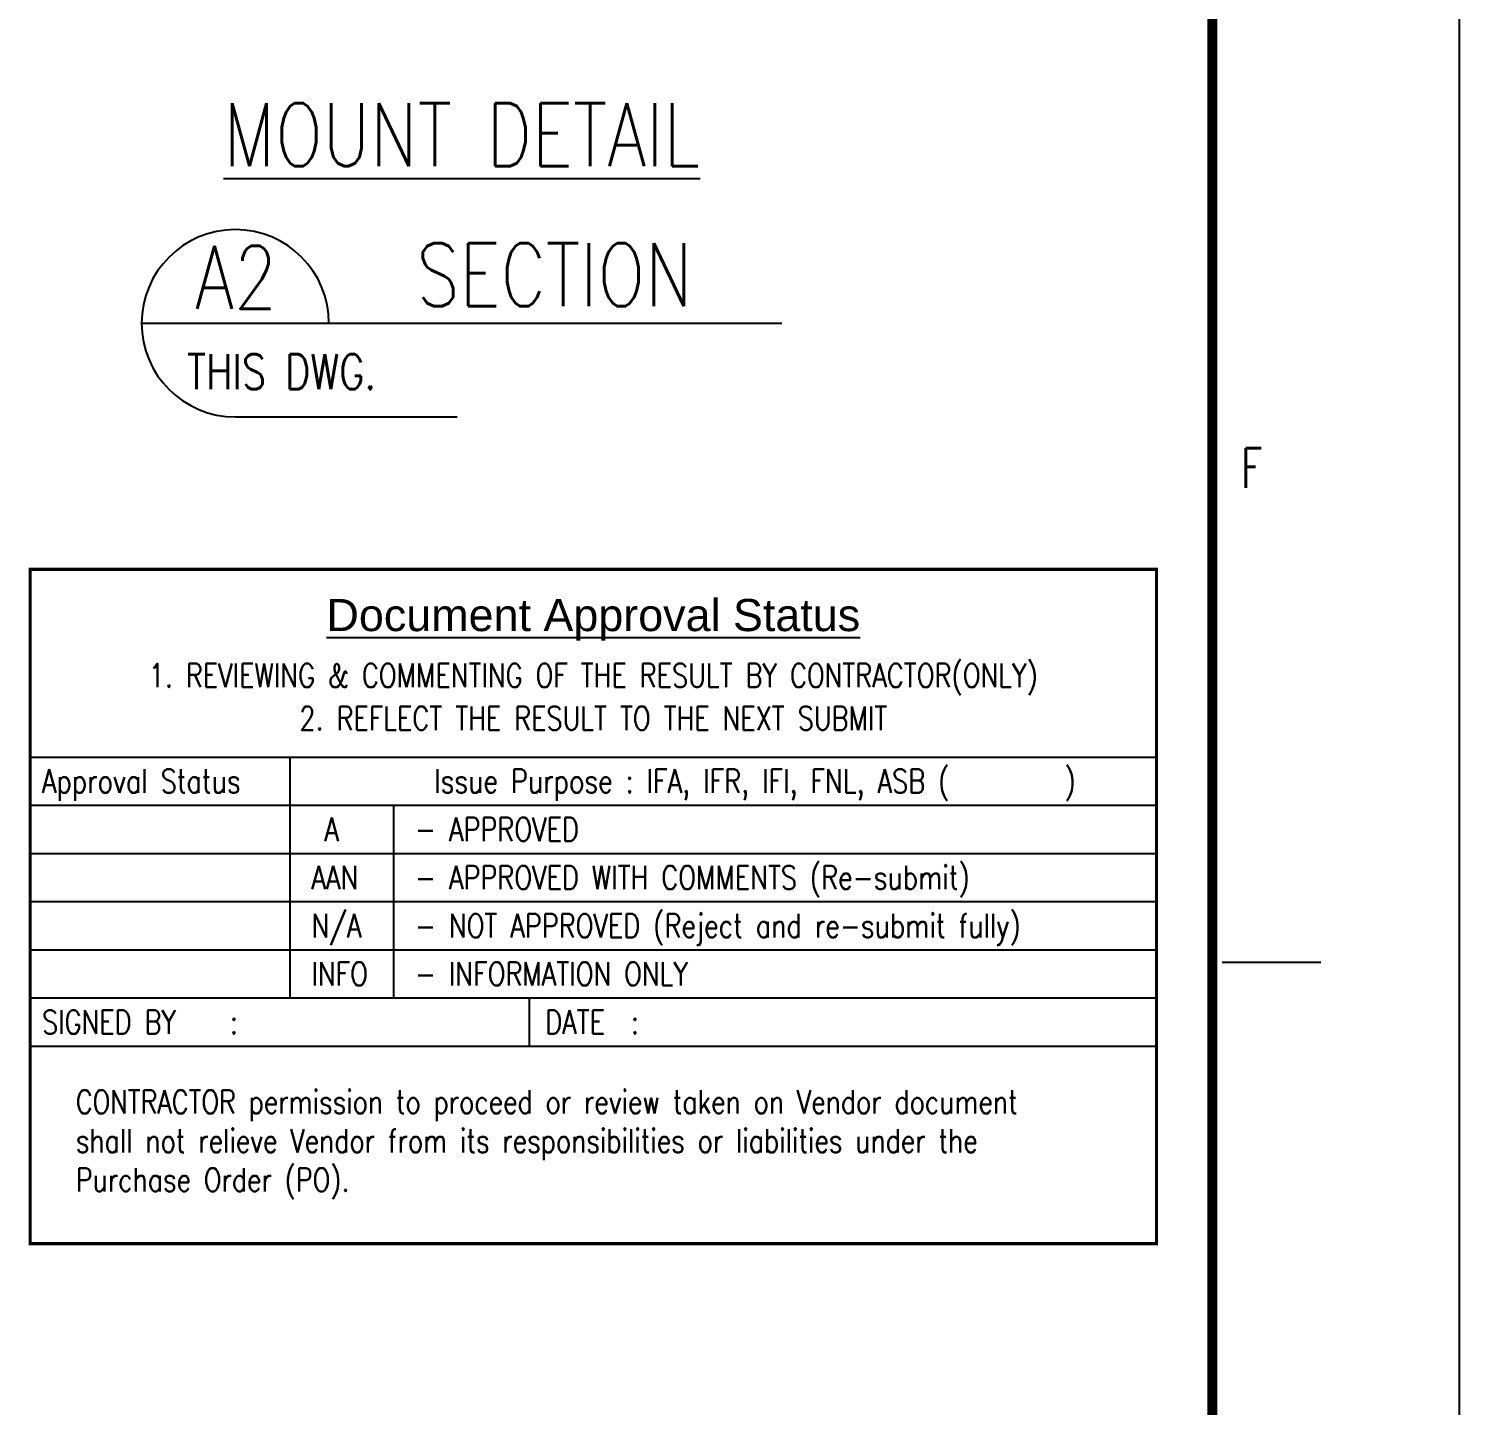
# Model space of a CAD drawing. Header units: millimetres. Extents: x 0 to 134087, y -49114 to 20834.
# Drawn here: x 90837 to 91860, y -28499 to -27515 of the extents above; entities that cross this region are included whole.
import ezdxf
from ezdxf.enums import TextEntityAlignment as Align

# ---------------------------------------------------------------- set-up
doc = ezdxf.new("R2010")
doc.units = ezdxf.units.MM
doc.header["$LTSCALE"] = 35
for name, color, linetype in [('CON-C', 4, 'Continuous'), ('CON-G', 3, 'Continuous'), ('CON-Y', 2, 'Continuous'), ('Dim-W', 7, 'Continuous'), ('STL-OBJT', 7, 'Continuous'), ('TXT-C', 4, 'Continuous')]:
    doc.layers.add(name, color=color, linetype=linetype)
doc.styles.add('Arial', font='arial.ttf', dxfattribs={"height": 0.2})
doc.styles.add('ROMANS', font='ROMANS.shx', dxfattribs={"width": 0.8})
doc.styles.add('SIMPLEX', font='simplex.shx', dxfattribs={"width": 0.8})

# ---------------------------------------------------------------- blocks, each defined once
blk = doc.blocks.new('TITLE')
at = {"color": 7}
for p, q in [((841, 0), (841, 594.85)), ((824.02, 159.68), (831.1, 159.68))]:
    blk.add_line(p, q, dxfattribs=at)
at = {"color": 7, "const_width": 0.707}
blk.add_lwpolyline([(823.32, 17.33), (823.32, 577.17)], dxfattribs=at)
at = {"color": 7, "style": 'ROMANS', "width": 0.7}
blk.add_text('F', height=2.83, dxfattribs=at).set_placement((826.15, 195.04), align=Align.MIDDLE)
blk = doc.blocks.new('STAMP')
for p, q in [((-11045, 4772), (0, 4772)), ((-8497, 4772), (-8497, 2410)), ((-11045, 4300), (0, 4300)), ((-7481, 4300), (-7481, 2410)), ((-11045, 3827), (0, 3827)), ((-11045, 3355), (0, 3355)), ((-11045, 2882), (0, 2882)), ((-11045, 2410), (0, 2410)), ((-6151, 2410), (-6151, 1937)), ((-11045, 1937), (0, 1937))]:
    blk.add_line(p, q)
at = {"const_width": 30}
blk.add_lwpolyline([(-11045, 0), (-11045, 6612), (0, 6612), (0, 0)], close=True, dxfattribs=at)
at = {"style": 'Arial'}
blk.add_text('%%UDocument Approval Status', height=315, dxfattribs=at).set_placement((-5522, 6164), align=Align.MIDDLE_CENTER)
at = {"style": 'ROMANS', "width": 0.8}
for s, p in [('1. REVIEWING & COMMENTING OF THE RESULT BY CONTRACTOR(ONLY)', (-5522, 5572)), ('2. REFLECT THE RESULT TO THE NEXT SUBMIT', (-5522, 5152)), ('   Issue Purpose : IFA, IFR, IFI, FNL, ASB (     )', (-4143, 4536))]:
    blk.add_text(s, height=231, dxfattribs=at).set_placement(p, align=Align.MIDDLE_CENTER)
for s, p in [('Approval Status', (-10929, 4536)), (' A', (-8286, 4063)), ('  - APPROVED', (-7524, 4063)), ('AAN', (-8286, 3591)), ('  - APPROVED WITH COMMENTS (Re-submit)', (-7524, 3591)), ('N/A', (-8286, 3118)), ('  - NOT APPROVED (Reject and re-submit fully)', (-7524, 3118)), ('INFO', (-8286, 2646)), ('  - INFORMATION ONLY', (-7524, 2646)), ('SIGNED BY   :', (-10929, 2173)), ('DATE  :', (-5993, 2173))]:
    blk.add_text(s, height=231, dxfattribs=at).set_placement(p, align=Align.MIDDLE_LEFT)
at = {"insert": (-10597, 1505), "char_height": 228.9, "width": 10455.72, "attachment_point": 1, "style": 'ROMANS'}
blk.add_mtext('CONTRACTOR permission to proceed or review taken on Vendor document shall not relieve Vendor from its responsibilities or liabilities under the Purchase Order (PO).', dxfattribs=at)
blk = doc.blocks.new('SECTITLE')
at = {"layer": 'CON-G'}
for p, q in [((-1.7, 0), (44.1, 0)), ((5, -6.7), (20.86, -6.7))]:
    blk.add_line(p, q, dxfattribs=at)
blk.add_arc((5, 0), 6.7, 0, 270, dxfattribs=at)
at = {"layer": 'CON-C', "style": 'SIMPLEX', "width": 0.8}
for tag, p in [('A', (5.06, 1.04)), ('ELEVATION', (27.83, 1.22))]:
    blk.add_attdef(tag, text='', height=4.5, dxfattribs=at).set_placement(p, align=Align.CENTER)
at = {"layer": 'CON-Y', "style": 'SIMPLEX', "width": 0.8}
blk.add_attdef('SCALE', text='', height=2.5, dxfattribs=at).set_placement((44.9, -3.72), align=Align.RIGHT)
blk.add_attdef('H0000-0000', (1.54, -4.72), '', height=2.5, dxfattribs=at)

msp = doc.modelspace()

# ---------------------------------------------------------------- block references
at = {"linetype": 'ByBlock', "xscale": 9.999999998999984, "yscale": 9.999999998999984, "zscale": 9.999999998999984}
msp.add_blockref('TITLE', (83449.9813, -29779.1804), dxfattribs=at)
at = {"layer": 'Dim-W', "xscale": 0.07294274635999658, "yscale": 0.07294274635999658, "zscale": 0.07294274635999658}
msp.add_blockref('STAMP', (91643.2553, -28383.6246), dxfattribs=at)
at = {"layer": 'STL-OBJT', "xscale": 10, "yscale": 10, "zscale": 10}
msp.add_blockref('SECTITLE', (90934.3709, -27725.3393), dxfattribs=at).add_auto_attribs({'H0000-0000': 'THIS DWG.', 'A': 'A2', 'ELEVATION': 'SECTION'})

# ---------------------------------------------------------------- texts
at = {"layer": 'TXT-C', "style": 'SIMPLEX', "width": 0.8}
msp.add_text('%%UMOUNT DETAIL', height=45, dxfattribs=at).set_placement((91146.3709, -27590.3457), align=Align.MIDDLE)

doc.saveas('drawing.dxf')
